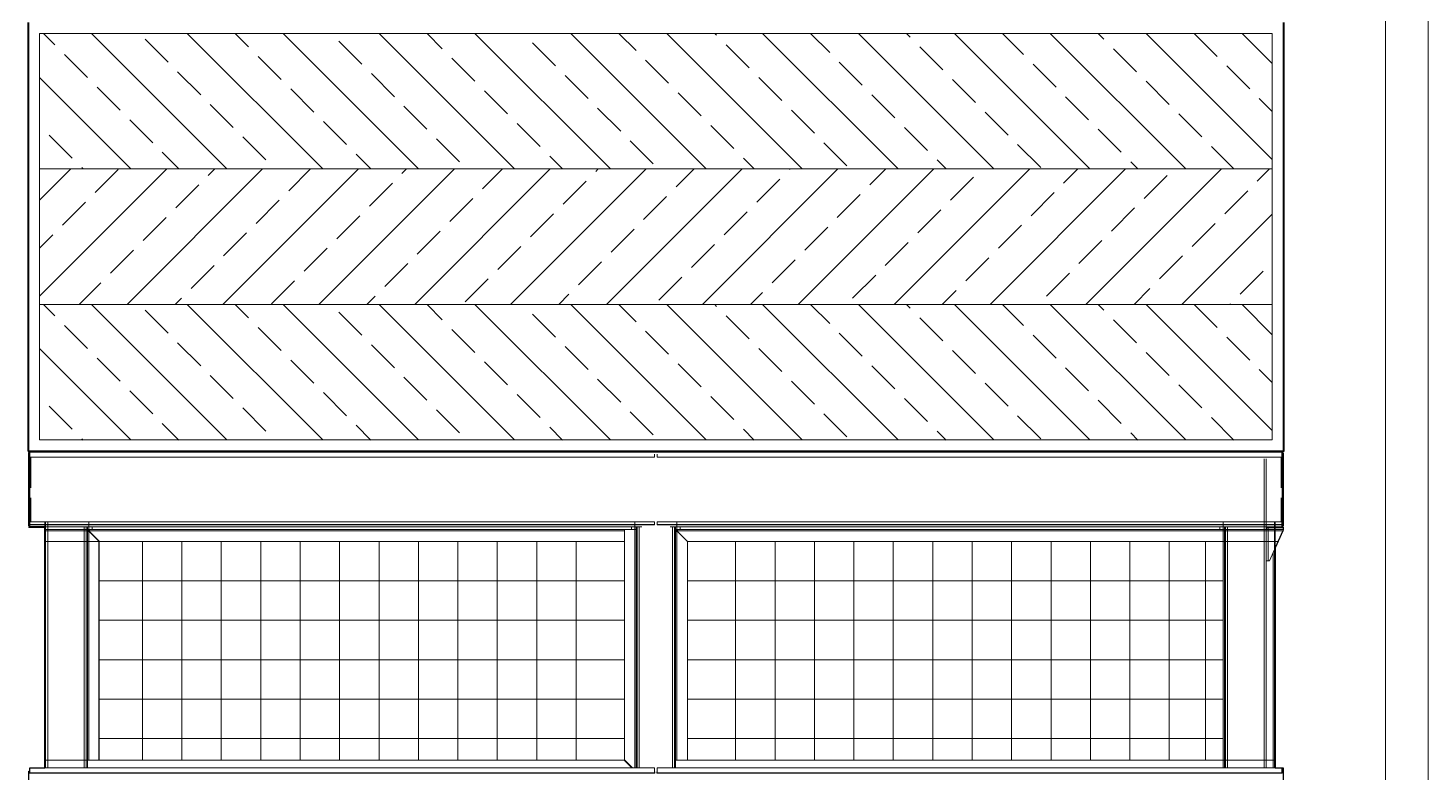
# Model space of a CAD drawing. Header units: centimetres. Extents: x 138114 to 163114, y -131897 to -111897.
# Drawn here: x 143101 to 143618, y -126316 to -126042 of the extents above; entities that cross this region are included whole.
import ezdxf

# ---------------------------------------------------------------- set-up
doc = ezdxf.new("R2010")
doc.units = ezdxf.units.CM
doc.header["$LTSCALE"] = 1.5
doc.layers.add('T-CIHAZ', color=101, linetype='Continuous', lineweight=30)

# ---------------------------------------------------------------- blocks, each defined once
blk = doc.blocks.new('BHETRBRTD')
at = {"lineweight": 18}
h = blk.add_hatch(dxfattribs=at)
h.set_pattern_fill('JIS_STN_2.5', color=253, scale=10)
h.set_pattern_definition([(45, (-144666.24, 79314.233), (-17.6776695, 17.6776695), []), (45, (-144648.59, 79314.233), (-17.6776695, 17.6776695), [12, -5])])
h.paths.add_polyline_path([(227.25, 560.12), (-227.25, 560.12), (-227.25, 510.17), (227.25, 510.17)])
h = blk.add_hatch(dxfattribs=at)
h.set_pattern_fill('JIS_STN_2.5', color=253, scale=10, angle=90)
h.set_pattern_definition([(135, (-144666.24, 79314.233), (-17.6776695, -17.6776695), []), (135, (-144666.24, 79331.883), (-17.6776695, -17.6776695), [12, -5])])
h.paths.add_polyline_path([(227.25, 510.17), (-227.25, 510.17), (-227.25, 460.21), (227.25, 460.21)])
h = blk.add_hatch(dxfattribs=at)
h.set_pattern_fill('JIS_STN_2.5', color=253, scale=10)
h.set_pattern_definition([(45, (-144666.24, 79214.316), (-17.6776695, 17.6776695), []), (45, (-144648.59, 79214.316), (-17.6776695, 17.6776695), [12, -5])])
h.paths.add_polyline_path([(227.25, 460.21), (-227.25, 460.21), (-227.25, 410.25), (227.25, 410.25)])
at = {"color": 253, "lineweight": 18}
for p, q in [((-269.06, 84.88), (-269.06, 627.06)), ((-284.69, 619.75), (-284.69, 84.88)), ((-231.5, 406.25), (-231.5, 564.12)), ((-231.25, 406.25), (-231.25, 564.12)), ((231.25, 564.12), (231.25, 406.25)), ((231.5, 406.25), (231.5, 564.12)), ((-231.25, 406.25), (-231.5, 406.25)), ((-231.5, 406.25), (-132.81, 406.25)), ((-231.25, 406.25), (-206.56, 406.25)), ((-231.25, 405.37), (-230.88, 405.37)), ((-231.25, 405.37), (-231.25, 391.13)), ((-0.46, 403.87), (-231.25, 403.87)), ((-231, 405.75), (-206.54, 405.75)), ((-230.88, 405.37), (-230.88, 391.13)), ((-230.87, 405.75), (-230.87, 405.37)), ((-230.87, 405.37), (-230.79, 405.37)), ((-230.79, 405), (-230.79, 405.75)), ((-230.79, 403.87), (-230.79, 405)), ((-230.5, 392.62), (-230.5, 403.87)), ((-225, 289.38), (-225, 403.25)), ((-224.25, 289.38), (-224.25, 403.25)), ((-132.81, 406.25), (0, 406.25)), ((-132.81, 405.75), (-132.81, 406.25)), ((-132.81, 406.25), (-132.81, 405.75)), ((-0.46, 405), (-0.46, 403.87)), ((0, 406.25), (132.81, 406.25)), ((0, 405.75), (0, 406.25)), ((0, 406.25), (0, 405.75)), ((0.46, 403.87), (0.46, 405)), ((231.25, 403.87), (0.46, 403.87)), ((132.81, 406.25), (132.81, 405.75)), ((132.81, 405.75), (132.81, 406.25)), ((132.81, 406.25), (231.5, 406.25)), ((206.56, 406.25), (231.25, 406.25)), ((230.5, 403.87), (230.5, 392.62)), ((230.79, 405.75), (230.79, 405)), ((230.87, 405.37), (230.79, 405.37)), ((230.79, 405), (230.79, 403.87)), ((230.87, 405.75), (230.87, 405.37)), ((231.25, 405.37), (230.88, 405.37)), ((230.88, 391.13), (230.88, 405.37)), ((231.25, 406.25), (231.5, 406.25)), ((231.25, 391.13), (231.25, 405.37)), ((-231.25, 391.13), (-230.88, 391.13)), ((-231.25, 390.37), (-230.88, 390.37)), ((-231.25, 390.37), (-231.25, 378.63)), ((-230.88, 390.37), (-230.88, 378.63)), ((-230.87, 390.75), (-230.87, 391.12)), ((-230.87, 390.75), (-230.87, 390.38)), ((-230.5, 380.12), (-230.5, 388.88)), ((230.5, 388.88), (230.5, 380.12)), ((230.87, 390.75), (230.87, 391.12)), ((230.87, 390.75), (230.87, 390.38)), ((231.25, 391.13), (230.88, 391.13)), ((230.88, 378.63), (230.88, 390.37)), ((231.25, 390.37), (230.88, 390.37)), ((231.25, 378.63), (231.25, 390.37)), ((-231.25, 380.12), (-0.46, 380.12)), ((-231.25, 378.63), (-230.88, 378.63)), ((-231.25, 378.25), (-231.25, 377.88)), ((-230.87, 378.25), (-231.25, 378.25)), ((-9, 378.25), (-231.25, 378.25)), ((-225.75, 377.88), (-231.25, 377.88)), ((-225.75, 377.87), (-231.25, 377.87)), ((-231.25, 377.87), (-231.25, 377)), ((-231.25, 377.25), (-9, 377.25)), ((-231.25, 377), (-226.25, 365.75)), ((-230.87, 378.62), (-230.79, 378.62)), ((-230.87, 378.25), (-230.87, 378.62)), ((-230.87, 378.25), (-230.79, 378.25)), ((-230.79, 379), (-230.79, 380.12)), ((-230.79, 378.25), (-230.79, 379)), ((-222.74, 378.25), (-230.79, 378.25)), ((-228.38, 292.34), (-228.38, 380.12)), ((-228.12, 380.12), (-228.12, 292.25)), ((-225.75, 378.25), (-225.75, 377.88)), ((-225.75, 377.87), (-225.75, 365.75)), ((-225.33, 378.12), (-225.52, 377.85)), ((-225.3, 378.1), (-225.49, 377.84)), ((-225.33, 378.12), (-225.3, 378.1)), ((-225.3, 377.77), (-225.33, 377.8)), ((-225.01, 377.64), (-225.14, 377.61)), ((-225, 377.5), (-225.06, 377.5)), ((-210.75, 326.81), (-210.75, 378.25)), ((-210, 378.25), (-210, 326.81)), ((-209.62, 377.25), (-209.62, 378.25)), ((-209.62, 326.81), (-209.62, 377.25)), ((-209.12, 377.25), (-209.62, 377.25)), ((-209.12, 289.38), (-209.12, 380.12)), ((-205.25, 377.25), (-209.12, 377.25)), ((-207.88, 378.25), (-207.88, 377.25)), ((-5.24, 378.25), (-126.63, 378.25)), ((-120.25, 377.25), (-7.93, 377.25)), ((-9, 377.25), (-9, 378.25)), ((-7.93, 377), (-7.93, 377.25)), ((-7.75, 377.25), (-7.93, 377.25)), ((-7.75, 377), (-7.93, 377)), ((-7.75, 380.12), (-7.75, 292.25)), ((-7.75, 377), (-7.75, 377.25)), ((-7.25, 378.25), (-7.25, 376.75)), ((-6.88, 323.69), (-6.88, 378.25)), ((-6.12, 378.25), (-6.12, 323.69)), ((-0.46, 380.12), (-0.46, 379)), ((0.46, 380.12), (231.25, 380.12)), ((0.46, 379), (0.46, 380.12)), ((126.63, 378.25), (5.24, 378.25)), ((6.12, 323.69), (6.12, 378.25)), ((6.88, 378.25), (6.88, 323.69)), ((7.25, 377.25), (7.25, 378.25)), ((7.25, 323.69), (7.25, 377.25)), ((7.75, 377.25), (7.25, 377.25)), ((7.75, 289.38), (7.75, 380.12)), ((11.62, 377.25), (7.75, 377.25)), ((9, 378.25), (9, 377.25)), ((231.25, 378.25), (9, 378.25)), ((11.62, 377.25), (123.94, 377.25)), ((11.62, 377.25), (225.25, 377.25)), ((11.62, 292.34), (11.62, 377.25)), ((207.88, 377.25), (207.88, 378.25)), ((208.94, 377), (208.94, 377.25)), ((209.12, 377.25), (208.94, 377.25)), ((209.12, 377), (208.94, 377)), ((209.12, 380.12), (209.12, 292.25)), ((209.12, 377), (209.12, 377.25)), ((209.62, 378.25), (209.62, 376.75)), ((210, 378.25), (210, 326.81)), ((210.75, 378.25), (210.75, 326.81)), ((230.79, 378.25), (222.74, 378.25)), ((224.25, 289.38), (224.25, 380.12)), ((225, 289.38), (225, 380.12)), ((225, 377.75), (225, 378.25)), ((225.25, 377.75), (225, 377.75)), ((225.25, 289.38), (225.25, 380.12)), ((225.5, 378), (225.5, 378.25)), ((231.25, 378), (225.5, 378)), ((230.79, 380.12), (230.79, 379)), ((230.79, 379), (230.79, 378.25)), ((230.87, 378.62), (230.79, 378.62)), ((230.87, 378.25), (230.79, 378.25)), ((230.87, 378.25), (230.87, 378.62)), ((231.25, 378.25), (230.87, 378.25)), ((231.25, 378.63), (230.88, 378.63)), ((231.25, 378.25), (231.25, 378)), ((-231.14, 376.75), (-7.93, 376.75)), ((-229.42, 372.87), (-11.71, 372.87)), ((-202.59, 292.34), (-202.59, 372.87)), ((-189.3, 292.25), (-189.3, 372.87)), ((-174.76, 292.25), (-174.76, 372.87)), ((-160.23, 292.25), (-160.23, 372.87)), ((-145.69, 292.25), (-145.69, 372.87)), ((-131.15, 292.25), (-131.15, 372.87)), ((-120.25, 376.75), (-7.93, 376.75)), ((-120.25, 372.87), (-11.71, 372.87)), ((-116.61, 292.25), (-116.61, 372.87)), ((-102.07, 292.25), (-102.07, 372.87)), ((-87.54, 292.25), (-87.54, 372.87)), ((-73, 292.25), (-73, 372.87)), ((-58.46, 292.25), (-58.46, 372.87)), ((-43.92, 292.25), (-43.92, 372.87)), ((-29.38, 292.25), (-29.38, 372.87)), ((-7.89, 376.69), (-11.71, 372.87)), ((-11.63, 372.79), (-7.81, 376.61)), ((-11.63, 372.96), (-11.63, 292.25)), ((-8.75, 375.75), (-8.84, 375.75)), ((-8.75, 375.66), (-8.75, 375.75)), ((-7.5, 376.57), (-7.5, 376.75)), ((-7.5, 376.75), (-7.25, 376.75)), ((-7.25, 376.57), (-7.5, 376.57)), ((-7.25, 376.57), (-7.25, 376.75)), ((-7.25, 376.57), (-7.25, 323.69)), ((11.62, 376.75), (123.94, 376.75)), ((11.62, 376.75), (225.25, 376.75)), ((11.62, 372.87), (120.16, 372.87)), ((11.62, 372.87), (225.25, 372.87)), ((29.38, 292.25), (29.38, 372.87)), ((43.92, 292.25), (43.92, 372.87)), ((58.46, 292.25), (58.46, 372.87)), ((73, 292.25), (73, 372.87)), ((87.54, 292.25), (87.54, 372.87)), ((102.07, 292.25), (102.07, 372.87)), ((116.61, 292.25), (116.61, 372.87)), ((131.15, 292.25), (131.15, 372.87)), ((145.69, 292.25), (145.69, 372.87)), ((160.23, 292.25), (160.23, 372.87)), ((174.76, 292.25), (174.76, 372.87)), ((189.3, 292.25), (189.3, 372.87)), ((208.98, 376.69), (205.16, 372.87)), ((205.25, 372.79), (209.07, 376.61)), ((205.25, 372.96), (205.25, 292.25)), ((205.34, 292.25), (205.34, 372.87)), ((208.12, 375.75), (208.04, 375.75)), ((208.12, 375.66), (208.12, 375.75)), ((209.38, 376.75), (209.62, 376.75)), ((209.38, 376.57), (209.38, 376.75)), ((209.62, 376.57), (209.38, 376.57)), ((209.62, 376.57), (209.62, 376.75)), ((209.62, 376.57), (209.62, 326.81)), ((-227.62, 368.84), (-227.62, 326.81)), ((-226.25, 365.75), (-225.75, 365.75)), ((-225.75, 365.75), (-225, 365.75)), ((-209.12, 358.34), (-11.63, 358.34)), ((205.25, 358.34), (11.62, 358.34)), ((-209.12, 343.8), (-11.63, 343.8)), ((-7.25, 342.44), (-7.25, 292.25)), ((-6.88, 289.38), (-6.88, 342.44)), ((-6.12, 342.44), (-6.12, 289.38)), ((6.12, 289.38), (6.12, 342.44)), ((6.88, 342.44), (6.88, 289.38)), ((7.25, 289.38), (7.25, 342.44)), ((205.25, 343.8), (11.62, 343.8)), ((-227.62, 339.31), (-227.62, 289.38)), ((-210.75, 289.38), (-210.75, 339.31)), ((-210, 339.31), (-210, 289.38)), ((-209.62, 289.38), (-209.62, 339.31)), ((209.62, 339.31), (209.62, 292.25)), ((210, 339.31), (210, 289.38)), ((210.75, 339.31), (210.75, 289.38)), ((-209.12, 329.26), (-11.63, 329.26)), ((205.25, 329.26), (11.62, 329.26)), ((-209.12, 314.72), (-11.63, 314.72)), ((205.25, 314.72), (11.62, 314.72)), ((-209.12, 300.18), (-11.63, 300.18)), ((205.25, 300.18), (11.62, 300.18)), ((-0.46, 289.38), (-231.25, 289.38)), ((-231.25, 288.25), (-231.25, 289.38)), ((-231.25, 289.38), (-230.88, 289.38)), ((-230.88, 288.25), (-230.88, 289.38)), ((-230.79, 289.38), (-230.79, 288.25)), ((-228.12, 292.34), (-228.38, 292.34)), ((-228.38, 292.34), (-228.38, 292.25)), ((-228.38, 292.25), (-228.12, 292.25)), ((-228.38, 289.38), (-228.38, 292.25)), ((-11.63, 292.25), (-228.38, 292.25)), ((-228.12, 289.38), (-228.12, 292.25)), ((-7.25, 292.25), (-120.16, 292.25)), ((-7.25, 289.38), (-7.25, 292.25)), ((-0.46, 288.25), (-0.46, 289.38)), ((0.46, 289.38), (0.46, 288.25)), ((230.79, 289.38), (0.46, 289.38)), ((11.62, 292.34), (8.66, 289.38)), ((8.84, 289.38), (11.71, 292.25)), ((205.25, 292.25), (11.71, 292.25)), ((225.25, 292.25), (143.59, 292.25)), ((209.62, 289.38), (209.62, 292.25)), ((230.79, 288.25), (230.79, 289.38)), ((-230.88, 288.25), (-231.25, 288.25)), ((-230.87, 287.88), (-230.79, 287.88)), ((-230.87, 287.88), (-230.87, 287.5)), ((-230.87, 287.5), (-230.79, 287.5)), ((-230.79, 287.5), (-230.79, 288.25)), ((-0.46, 288.25), (-0.46, 287.5)), ((-0.38, 287.88), (-0.46, 287.88)), ((-0.38, 287.5), (-0.46, 287.5)), ((-0.38, 287.88), (-0.38, 287.5)), ((0.38, 287.88), (0.38, 287.5)), ((0.38, 287.88), (0.46, 287.88)), ((0.38, 287.5), (0.46, 287.5)), ((0.46, 287.5), (0.46, 288.25)), ((230.79, 288.25), (230.79, 287.5)), ((230.79, 288.12), (231.25, 288.12)), ((230.87, 287.88), (230.79, 287.88)), ((230.87, 287.5), (230.79, 287.5)), ((230.87, 287.88), (231.25, 287.88)), ((230.87, 287.88), (230.87, 287.5)), ((230.87, 287.5), (231.25, 287.5)), ((231.25, 287.88), (231.25, 288.12)), ((231.25, 287.88), (231.25, 287.5))]:
    blk.add_line(p, q, dxfattribs=at)
for p, q in [((-231.5, 564.12), (-231.5, 406.25)), ((231.5, 406.25), (231.5, 564.12)), ((-231.15, 405.37), (-231.25, 405.37)), ((-231.25, 405.37), (-231.25, 378.63)), ((-231, 405.75), (-132.81, 405.75)), ((-231, 405.75), (-230.87, 405.75)), ((-230.87, 405.75), (-230.87, 405.65)), ((-132.81, 405.75), (0, 405.75)), ((0, 405.75), (132.81, 405.75)), ((132.81, 405.75), (231, 405.75)), ((206.54, 405.75), (231, 405.75)), ((230.87, 405.65), (230.87, 405.75)), ((230.87, 405.75), (231, 405.75)), ((231.25, 405.37), (231.15, 405.37)), ((231.25, 378.63), (231.25, 405.37)), ((-231.25, 379), (-0.46, 379)), ((-231.25, 378.63), (-231.15, 378.63)), ((-230.87, 378.25), (-231.25, 378.25)), ((-231.25, 378.25), (-231.25, 377)), ((-231.25, 377), (-231.14, 376.75)), ((-230.87, 378.35), (-230.87, 378.25)), ((0.46, 379), (231.25, 379)), ((225.25, 377.75), (225.25, 378.25)), ((225.25, 378.25), (230.87, 378.25)), ((225.25, 289.38), (225.25, 377.75)), ((230.87, 378.25), (230.87, 378.35)), ((231.15, 378.63), (231.25, 378.63)), ((-231.14, 376.75), (-228.38, 370.53)), ((-228.38, 370.53), (-228.38, 289.38)), ((-228.38, 289.38), (-231.25, 289.38)), ((-231.25, 289.38), (-231.25, 124.84)), ((230.79, 289.38), (225.25, 289.38)), ((230.79, 288.12), (230.79, 289.38)), ((-0.46, 287.5), (-230.87, 287.5)), ((231.25, 287.5), (0.46, 287.5)), ((231.25, 288.12), (230.79, 288.12)), ((231.25, 262.49), (231.25, 288.12))]:
    blk.add_line(p, q)
for points in [[(-227.25, 560.12), (227.25, 560.12), (227.25, 510.17), (-227.25, 510.17)], [(227.25, 510.17), (-227.25, 510.17), (-227.25, 460.21), (227.25, 460.21)], [(-227.25, 460.21), (227.25, 460.21), (227.25, 410.25), (-227.25, 410.25)]]:
    blk.add_lwpolyline(points, close=True, dxfattribs=at)
for centre, start, end in [((-230.5, 405), 119.2233, 150.7767), ((230.5, 405), 29.2233, 60.7767), ((-230.5, 379), 209.2233, 240.7767), ((230.5, 379), 299.2233, 330.7767)]:
    blk.add_arc(centre, 0.75, start, end)
for centre, radius, start, end in [((-230.5, 391.5), 0.75, 209.2233, 240.1238), ((-230.5, 390), 0.75, 119.823, 150.7767), ((230.5, 391.5), 0.75, 299.823, 330.7767), ((230.5, 390), 0.75, 29.2233, 60.1238), ((225.5, 377.75), 0.5, 90, 180), ((225.5, 377.75), 0.25, 90, 180), ((-7.5, 377), 0.5, 210.0198, 217.8192), ((-7.5, 377), 0.5, 232.1808, 239.9802), ((209.38, 377), 0.5, 210.0198, 217.8192), ((209.38, 377), 0.5, 232.1808, 239.9802), ((-230.5, 288.25), 0.75, 180, 240.1238), ((-230.5, 288.25), 0.375, 180, 220.1554)]:
    blk.add_arc(centre, radius, start, end, dxfattribs=at)
blk.add_ellipse((231, 406.25), major_axis=(0, 0.5), ratio=0.5, start_param=3.141593, end_param=4.712389, dxfattribs=at)
for points in [[(-231.5, 406.25), (-231.49, 406.19), (-231.48, 406.07), (-231.39, 405.92), (-231.25, 405.8), (-231.11, 405.76), (-231.03, 405.75), (-231, 405.75)], [(231.5, 406.25), (231.49, 406.19), (231.48, 406.07), (231.39, 405.92), (231.25, 405.8), (231.11, 405.76), (231.03, 405.75), (231, 405.75)]]:
    blk.add_open_spline(points, degree=3, knots=[0, 0, 0, 0, 0.225341, 0.450723, 0.676104, 0.901486, 1, 1, 1, 1])
for points, knots in [([(-231.25, 406.25), (-231.25, 406.21), (-231.24, 406.16), (-231.21, 406.13), (-231.21, 406.12)], [0, 0, 0, 0, 0.759998, 1, 1, 1, 1]), ([(-231.25, 406.25), (-231.23, 406.19), (-231.19, 406.07), (-231.14, 405.92), (-231.08, 405.8), (-231.04, 405.76), (-231.01, 405.75), (-231, 405.75)], [0, 0, 0, 0, 0.225341, 0.450723, 0.676104, 0.901486, 1, 1, 1, 1]), ([(-230.79, 405.3), (-230.81, 405.32), (-230.84, 405.35), (-230.86, 405.37), (-230.87, 405.37), (-230.87, 405.37)], [0, 0, 0, 0, 0.516996, 0.762554, 1, 1, 1, 1]), ([(-230.88, 405.37), (-230.87, 405.37), (-230.87, 405.36), (-230.85, 405.34), (-230.82, 405.31), (-230.8, 405.29)], [0, 0, 0, 0, 0.237347, 0.483007, 1, 1, 1, 1]), ([(230.87, 405.37), (230.87, 405.37), (230.86, 405.37), (230.84, 405.35), (230.81, 405.32), (230.79, 405.3)], [0, 0, 0, 0, 0.237351, 0.483003, 1, 1, 1, 1]), ([(230.8, 405.29), (230.82, 405.31), (230.85, 405.34), (230.87, 405.36), (230.87, 405.37), (230.88, 405.37)], [0, 0, 0, 0, 0.516992, 0.762557, 1, 1, 1, 1]), ([(-230.8, 378.71), (-230.82, 378.69), (-230.85, 378.66), (-230.87, 378.64), (-230.87, 378.63), (-230.88, 378.63)], [0, 0, 0, 0, 0.516992, 0.762557, 1, 1, 1, 1]), ([(-230.87, 378.62), (-230.87, 378.63), (-230.86, 378.63), (-230.84, 378.65), (-230.81, 378.68), (-230.79, 378.7)], [0, 0, 0, 0, 0.237351, 0.483003, 1, 1, 1, 1]), ([(-225.75, 378.25), (-225.67, 378.24), (-225.52, 378.23), (-225.4, 378.16), (-225.33, 378.12)], [0, 0, 0, 0, 0.4970578, 1, 1, 1, 1]), ([(-225.33, 377.8), (-225.4, 377.82), (-225.52, 377.86), (-225.67, 377.86), (-225.75, 377.87)], [0, 0, 0, 0, 0.5029392, 1, 1, 1, 1]), ([(-225.75, 377.88), (-225.73, 377.87), (-225.69, 377.87), (-225.66, 377.87), (-225.64, 377.86), (-225.64, 377.86)], [0, 0, 0, 0, 0.484165, 0.983743, 1, 1, 1, 1]), ([(-225.75, 377.87), (-225.73, 377.87), (-225.71, 377.87), (-225.69, 377.86), (-225.69, 377.86)], [0, 0, 0, 0, 0.996959, 1, 1, 1, 1]), ([(-225.3, 378.1), (-225.23, 378.04), (-225.09, 377.91), (-225.04, 377.73), (-225.01, 377.64)], [0, 0, 0, 0, 0.4999996, 1, 1, 1, 1]), ([(-225.01, 377.41), (-225.04, 377.47), (-225.09, 377.59), (-225.23, 377.71), (-225.3, 377.77)], [0, 0, 0, 0, 0.4999995, 1, 1, 1, 1]), ([(-225.01, 377.64), (-225.01, 377.62), (-225, 377.57), (-225, 377.53), (-225, 377.5)], [0, 0, 0, 0, 0.477586, 1, 1, 1, 1]), ([(-225, 377.38), (-225, 377.38), (-225, 377.38), (-225.01, 377.4), (-225.01, 377.41)], [0, 0, 0, 0, 0.522414, 1, 1, 1, 1]), ([(-7.93, 376.75), (-7.94, 376.78), (-7.96, 376.85), (-7.98, 376.94), (-8, 377.03), (-8, 377.13), (-7.99, 377.2), (-7.96, 377.24), (-7.94, 377.25), (-7.93, 377.25)], [0, 0, 0, 0, 0.1271008, 0.2525285, 0.3771055, 0.5016714, 0.7221794, 0.8537841, 1, 1, 1, 1]), ([(-7.99, 376.97), (-7.99, 376.97), (-7.98, 376.98), (-7.96, 377), (-7.94, 377), (-7.93, 377)], [0, 0, 0, 0, 0.098604, 0.518385, 1, 1, 1, 1]), ([(-7.75, 377.25), (-7.71, 377.25), (-7.64, 377.24), (-7.52, 377.2), (-7.41, 377.13), (-7.33, 377.03), (-7.28, 376.94), (-7.26, 376.85), (-7.25, 376.78), (-7.25, 376.75)], [0, 0, 0, 0, 0.146216, 0.277821, 0.498329, 0.622894, 0.747472, 0.872899, 1, 1, 1, 1]), ([(-7.75, 377), (-7.73, 377), (-7.7, 377), (-7.65, 376.98), (-7.61, 376.96), (-7.57, 376.93), (-7.54, 376.89), (-7.52, 376.84), (-7.5, 376.8), (-7.5, 376.77), (-7.5, 376.75)], [0, 0, 0, 0, 0.152008, 0.2845, 0.399099, 0.498315, 0.61707, 0.738358, 0.865136, 1, 1, 1, 1]), ([(208.94, 376.75), (208.93, 376.78), (208.91, 376.85), (208.89, 376.94), (208.88, 377.03), (208.87, 377.13), (208.89, 377.2), (208.91, 377.24), (208.93, 377.25), (208.94, 377.25)], [0, 0, 0, 0, 0.127101, 0.252528, 0.377106, 0.501671, 0.722179, 0.853784, 1, 1, 1, 1]), ([(208.89, 376.97), (208.89, 376.97), (208.89, 376.98), (208.91, 377), (208.93, 377), (208.94, 377)], [0, 0, 0, 0, 0.098604, 0.518385, 1, 1, 1, 1]), ([(209.12, 377.25), (209.16, 377.25), (209.23, 377.24), (209.36, 377.2), (209.46, 377.13), (209.54, 377.03), (209.59, 376.94), (209.62, 376.85), (209.62, 376.78), (209.62, 376.75)], [0, 0, 0, 0, 0.146216, 0.277821, 0.498329, 0.622894, 0.747472, 0.872899, 1, 1, 1, 1]), ([(209.12, 377), (209.14, 377), (209.18, 377), (209.23, 376.98), (209.27, 376.96), (209.3, 376.93), (209.33, 376.89), (209.36, 376.84), (209.37, 376.8), (209.37, 376.77), (209.38, 376.75)], [0, 0, 0, 0, 0.152008, 0.2845, 0.399099, 0.498315, 0.61707, 0.738358, 0.865136, 1, 1, 1, 1]), ([(230.79, 378.7), (230.81, 378.68), (230.84, 378.65), (230.86, 378.63), (230.87, 378.63), (230.87, 378.62)], [0, 0, 0, 0, 0.516996, 0.762554, 1, 1, 1, 1]), ([(230.88, 378.63), (230.87, 378.63), (230.87, 378.64), (230.85, 378.66), (230.82, 378.69), (230.8, 378.71)], [0, 0, 0, 0, 0.237347, 0.483007, 1, 1, 1, 1]), ([(-7.25, 376.57), (-7.25, 376.56), (-7.26, 376.54), (-7.28, 376.52), (-7.33, 376.5), (-7.41, 376.5), (-7.52, 376.51), (-7.64, 376.54), (-7.71, 376.56), (-7.75, 376.57)], [0, 0, 0, 0, 0.127101, 0.252528, 0.377106, 0.501671, 0.722179, 0.853784, 1, 1, 1, 1]), ([(-7.5, 376.57), (-7.5, 376.56), (-7.5, 376.54), (-7.51, 376.52), (-7.52, 376.52), (-7.52, 376.51)], [0, 0, 0, 0, 0.465684, 0.903448, 1, 1, 1, 1]), ([(209.62, 376.57), (209.62, 376.56), (209.62, 376.54), (209.59, 376.52), (209.54, 376.5), (209.46, 376.5), (209.36, 376.51), (209.23, 376.54), (209.16, 376.56), (209.12, 376.57)], [0, 0, 0, 0, 0.127101, 0.252528, 0.377106, 0.501671, 0.722179, 0.853784, 1, 1, 1, 1]), ([(209.38, 376.57), (209.37, 376.56), (209.37, 376.54), (209.36, 376.52), (209.35, 376.52), (209.35, 376.51)], [0, 0, 0, 0, 0.465684, 0.903448, 1, 1, 1, 1]), ([(-230.79, 287.43), (-230.81, 287.45), (-230.84, 287.48), (-230.86, 287.5), (-230.87, 287.5), (-230.87, 287.5)], [0, 0, 0, 0, 0.516996, 0.762554, 1, 1, 1, 1]), ([(-0.38, 287.5), (-0.38, 287.5), (-0.39, 287.5), (-0.41, 287.48), (-0.44, 287.45), (-0.46, 287.43)], [0, 0, 0, 0, 0.237351, 0.483003, 1, 1, 1, 1]), ([(0.46, 287.43), (0.44, 287.45), (0.41, 287.48), (0.39, 287.5), (0.38, 287.5), (0.38, 287.5)], [0, 0, 0, 0, 0.516996, 0.762554, 1, 1, 1, 1]), ([(230.87, 287.5), (230.87, 287.5), (230.86, 287.5), (230.84, 287.48), (230.81, 287.45), (230.79, 287.43)], [0, 0, 0, 0, 0.237351, 0.483003, 1, 1, 1, 1])]:
    blk.add_open_spline(points, degree=3, knots=knots, dxfattribs=at)

msp = doc.modelspace()

# ---------------------------------------------------------------- block references
at = {"layer": 'T-CIHAZ', "xscale": -1}
msp.add_blockref('BHETRBRTD', (143332.9, -126603.85, 54498916.97), dxfattribs=at)

doc.saveas('drawing.dxf')
